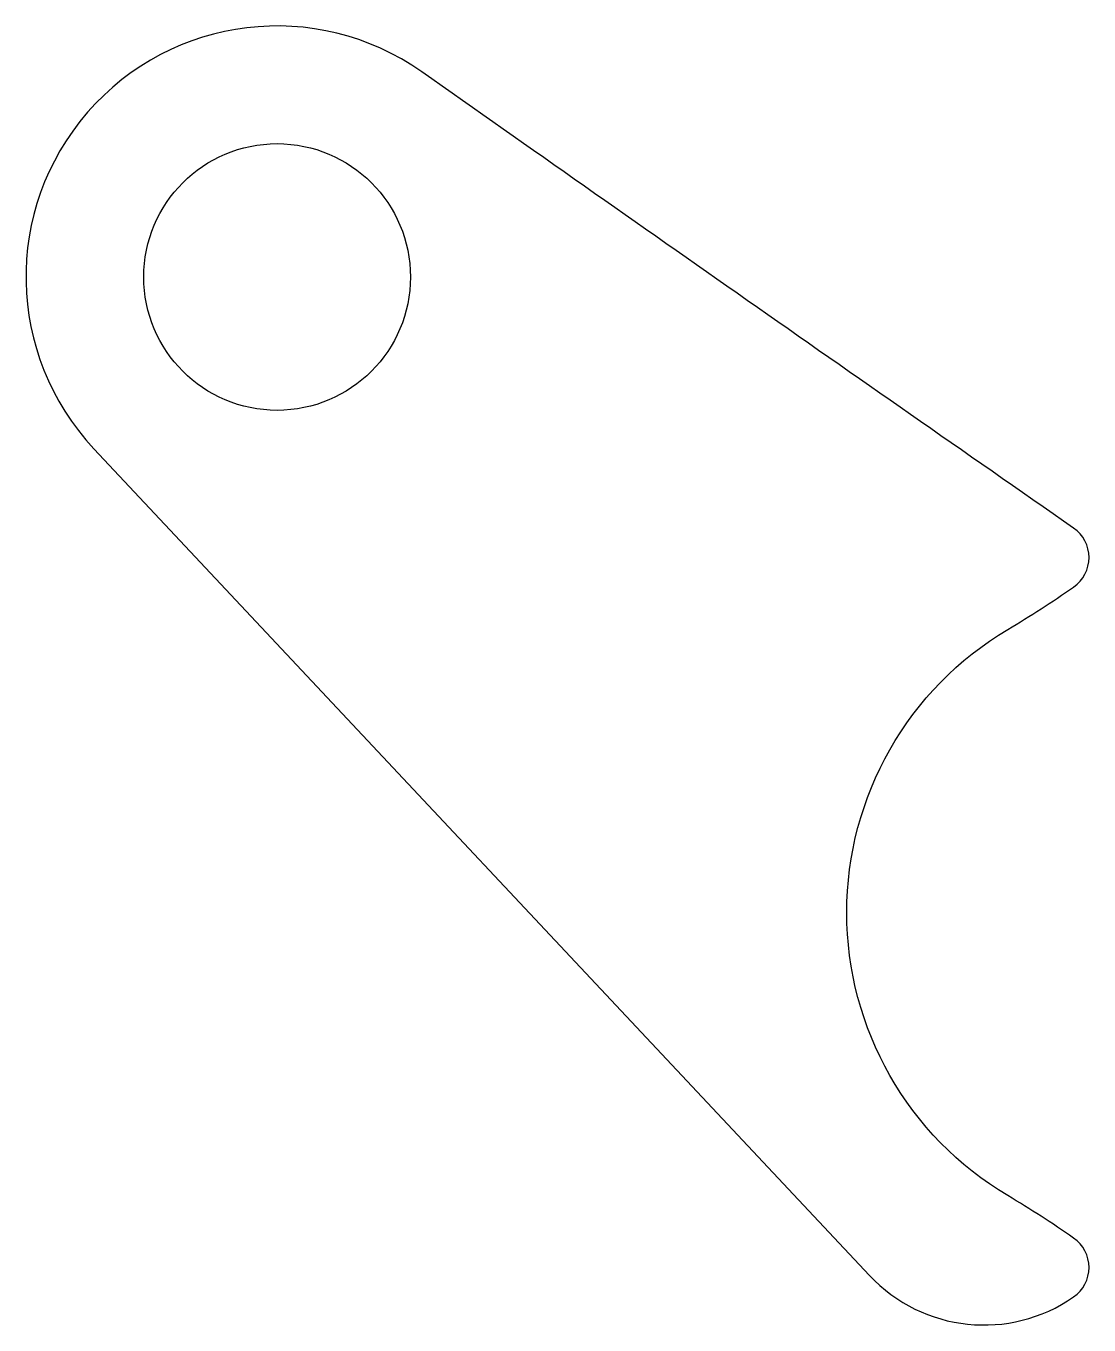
# Model space of a CAD drawing. Header units: millimetres. Extents: x -22 to 45.7, y -60.8 to 22.
import ezdxf

# ---------------------------------------------------------------- set-up
doc = ezdxf.new("R2010")
doc.units = ezdxf.units.MM
doc.layers.get('0').update_dxf_attribs({"linetype": 'CONTINUOUS'})

msp = doc.modelspace()

# ---------------------------------------------------------------- linework, layer by layer
msp.add_lwpolyline([(44.75, -59, 0.522385), (44.75, -55.25, 0.017827), (40.555, -52.547, -0.568645), (40.555, -16.453, 0.017827), (44.75, -13.75, 0.522385), (44.75, -10, -0.001429), (3.204, 19.091, 0.902996), (-17.681, -4.935), (31.744, -57.633, 0.372255)], format="xyb", close=True)
msp.add_circle((-6.01, 6.01), 8.5)

doc.saveas('drawing.dxf')
